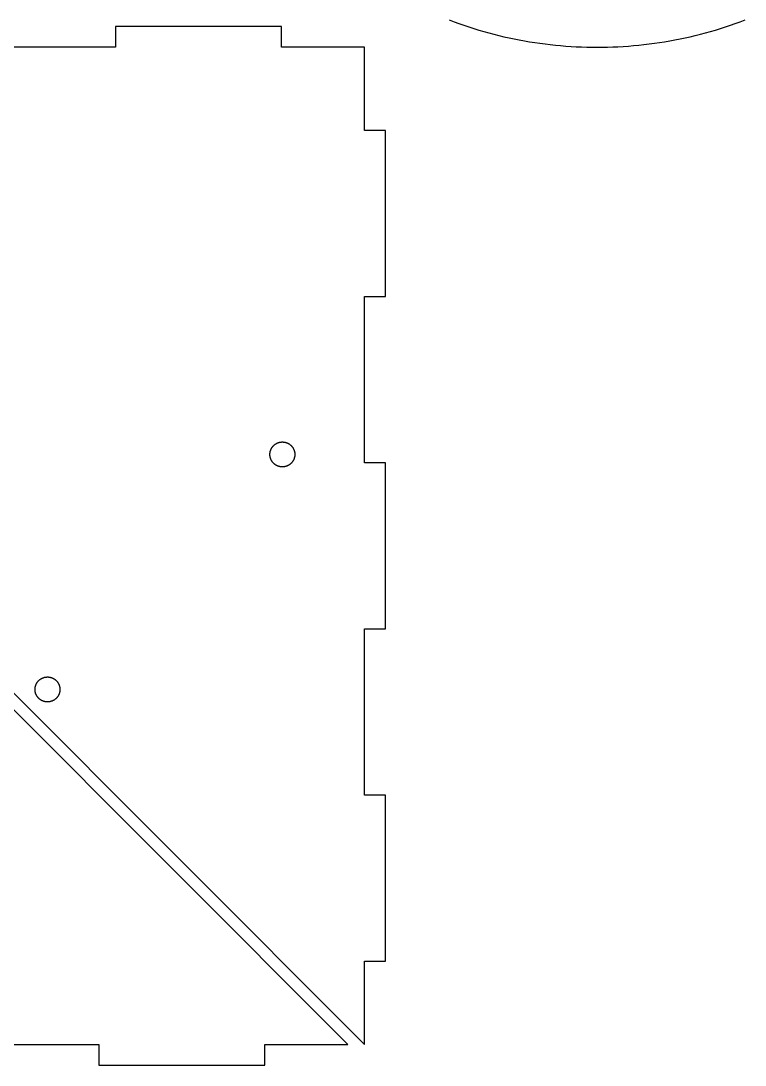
# Model space of a CAD drawing. Header units: metres. Extents: x -136 to 200, y -122 to 130.
# Drawn here: x 80.6 to 167.8, y -122.5 to 3.2 of the extents above; entities that cross this region are included whole.
import ezdxf

# ---------------------------------------------------------------- set-up
doc = ezdxf.new("R2010")
doc.units = ezdxf.units.M

msp = doc.modelspace()

# ---------------------------------------------------------------- linework, layer by layer
for p, q in [((132.179, 3.28355), (132.768, 3.06331)), ((132.768, 3.06331), (133.359, 2.85048)), ((133.359, 2.85048), (133.953, 2.6451)), ((133.953, 2.6451), (134.549, 2.44719)), ((165.451, 2.44719), (166.047, 2.6451)), ((166.047, 2.6451), (166.641, 2.85048)), ((166.641, 2.85048), (167.232, 3.06331)), ((167.232, 3.06331), (167.821, 3.28355)), ((112, 2.5), (92, 2.5)), ((92, 2.5), (92, 0)), ((112, 0), (112, 2.5)), ((134.549, 2.44719), (135.148, 2.25677)), ((135.148, 2.25677), (135.749, 2.07391)), ((135.749, 2.07391), (136.352, 1.89862)), ((136.352, 1.89862), (136.958, 1.73093)), ((136.958, 1.73093), (137.566, 1.57085)), ((137.566, 1.57085), (138.175, 1.41843)), ((138.175, 1.41843), (138.786, 1.27367)), ((138.786, 1.27367), (139.4, 1.1366)), ((160.6, 1.1366), (161.214, 1.27367)), ((161.214, 1.27367), (161.825, 1.41843)), ((161.825, 1.41843), (162.434, 1.57085)), ((162.434, 1.57085), (163.042, 1.73093)), ((163.042, 1.73093), (163.648, 1.89862)), ((163.648, 1.89862), (164.251, 2.07391)), ((164.251, 2.07391), (164.852, 2.25677)), ((164.852, 2.25677), (165.451, 2.44719)), ((120, -120), (0, 0)), ((2, 0), (122, -120)), ((92, 0), (72, 0)), ((122, 0), (112, 0)), ((122, -10), (122, 0)), ((139.4, 1.1366), (140.015, 1.00725)), ((140.015, 1.00725), (140.631, 0.88565)), ((140.631, 0.88565), (141.249, 0.77179)), ((141.249, 0.77179), (141.868, 0.66571)), ((141.868, 0.66571), (142.489, 0.56741)), ((142.489, 0.56741), (143.11, 0.47694)), ((143.11, 0.47694), (143.733, 0.39427)), ((143.733, 0.39427), (144.357, 0.31944)), ((144.357, 0.31944), (144.982, 0.25246)), ((144.982, 0.25246), (145.607, 0.19333)), ((145.607, 0.19333), (146.234, 0.14206)), ((146.234, 0.14206), (146.86, 0.09868)), ((146.86, 0.09868), (147.488, 0.06316)), ((147.488, 0.06316), (148.115, 0.03554)), ((148.115, 0.03554), (148.743, 0.01579)), ((148.743, 0.01579), (149.372, 0.00395)), ((149.372, 0.00395), (150, 0)), ((150, 0), (150.628, 0.00395)), ((150.628, 0.00395), (151.257, 0.01579)), ((151.257, 0.01579), (151.885, 0.03554)), ((151.885, 0.03554), (152.512, 0.06316)), ((152.512, 0.06316), (153.14, 0.09868)), ((153.14, 0.09868), (153.766, 0.14206)), ((153.766, 0.14206), (154.393, 0.19333)), ((154.393, 0.19333), (155.018, 0.25246)), ((155.018, 0.25246), (155.643, 0.31944)), ((155.643, 0.31944), (156.267, 0.39427)), ((156.267, 0.39427), (156.89, 0.47694)), ((156.89, 0.47694), (157.511, 0.56741)), ((157.511, 0.56741), (158.132, 0.66571)), ((158.132, 0.66571), (158.751, 0.77179)), ((158.751, 0.77179), (159.369, 0.88565)), ((159.369, 0.88565), (159.985, 1.00725)), ((159.985, 1.00725), (160.6, 1.1366)), ((124.5, -10), (122, -10)), ((124.5, -30), (124.5, -10)), ((122, -50), (122, -30)), ((122, -30), (124.5, -30)), ((111.24, -47.7746), (111.271, -47.7534)), ((111.271, -47.7534), (111.303, -47.733)), ((111.303, -47.733), (111.335, -47.7134)), ((111.335, -47.7134), (111.368, -47.6946)), ((111.368, -47.6946), (111.401, -47.6766)), ((111.401, -47.6766), (111.434, -47.6595)), ((111.434, -47.6595), (111.468, -47.6433)), ((111.468, -47.6433), (111.503, -47.6278)), ((111.503, -47.6278), (111.538, -47.6133)), ((111.538, -47.6133), (111.573, -47.5997)), ((111.573, -47.5997), (111.608, -47.5869)), ((111.608, -47.5869), (111.644, -47.575)), ((111.644, -47.575), (111.68, -47.564)), ((111.68, -47.564), (111.716, -47.554)), ((111.716, -47.554), (111.753, -47.5448)), ((111.753, -47.5448), (111.79, -47.5366)), ((111.79, -47.5366), (111.827, -47.5293)), ((111.827, -47.5293), (111.864, -47.5229)), ((111.864, -47.5229), (111.901, -47.5175)), ((111.901, -47.5175), (111.939, -47.513)), ((111.939, -47.513), (111.976, -47.5095)), ((111.976, -47.5095), (112.014, -47.5069)), ((112.014, -47.5069), (112.051, -47.5052)), ((112.051, -47.5052), (112.089, -47.5045)), ((112.089, -47.5045), (112.127, -47.5047)), ((112.127, -47.5047), (112.164, -47.5059)), ((112.164, -47.5059), (112.202, -47.5081)), ((112.202, -47.5081), (112.24, -47.5111)), ((112.24, -47.5111), (112.277, -47.5152)), ((112.277, -47.5152), (112.315, -47.5201)), ((112.315, -47.5201), (112.352, -47.526)), ((112.352, -47.526), (112.389, -47.5329)), ((112.389, -47.5329), (112.426, -47.5406)), ((112.426, -47.5406), (112.462, -47.5493)), ((112.462, -47.5493), (112.499, -47.5589)), ((112.499, -47.5589), (112.535, -47.5694)), ((112.535, -47.5694), (112.571, -47.5808)), ((112.571, -47.5808), (112.607, -47.5932)), ((112.607, -47.5932), (112.642, -47.6064)), ((112.642, -47.6064), (112.677, -47.6205)), ((112.677, -47.6205), (112.711, -47.6354)), ((112.711, -47.6354), (112.746, -47.6513)), ((112.746, -47.6513), (112.779, -47.668)), ((112.779, -47.668), (112.813, -47.6855)), ((112.813, -47.6855), (112.846, -47.7039)), ((112.846, -47.7039), (112.878, -47.7231)), ((112.878, -47.7231), (112.91, -47.7431)), ((112.91, -47.7431), (112.942, -47.7639)), ((110.599, -48.9574), (110.601, -48.9197)), ((110.599, -48.9951), (110.599, -48.9574)), ((110.599, -49.0328), (110.599, -48.9951)), ((110.601, -48.9197), (110.604, -48.8821)), ((110.604, -48.8821), (110.607, -48.8446)), ((110.607, -48.8446), (110.612, -48.8071)), ((110.612, -48.8071), (110.617, -48.7698)), ((110.617, -48.7698), (110.623, -48.7327)), ((110.623, -48.7327), (110.631, -48.6957)), ((110.631, -48.6957), (110.639, -48.6589)), ((110.639, -48.6589), (110.648, -48.6223)), ((110.648, -48.6223), (110.658, -48.586)), ((110.658, -48.586), (110.669, -48.5499)), ((110.669, -48.5499), (110.681, -48.5142)), ((110.681, -48.5142), (110.694, -48.4787)), ((110.694, -48.4787), (110.707, -48.4435)), ((110.707, -48.4435), (110.722, -48.4088)), ((110.722, -48.4088), (110.737, -48.3744)), ((110.737, -48.3744), (110.754, -48.3403)), ((110.754, -48.3403), (110.771, -48.3068)), ((110.771, -48.3068), (110.789, -48.2736)), ((110.789, -48.2736), (110.807, -48.2409)), ((110.807, -48.2409), (110.827, -48.2087)), ((110.827, -48.2087), (110.847, -48.177)), ((110.847, -48.177), (110.869, -48.1458)), ((110.869, -48.1458), (110.891, -48.1152)), ((110.891, -48.1152), (110.913, -48.0851)), ((110.913, -48.0851), (110.937, -48.0556)), ((110.937, -48.0556), (110.961, -48.0267)), ((110.961, -48.0267), (110.986, -47.9985)), ((110.986, -47.9985), (111.012, -47.9708)), ((111.012, -47.9708), (111.038, -47.9438)), ((111.038, -47.9438), (111.065, -47.9175)), ((111.065, -47.9175), (111.092, -47.8919)), ((111.092, -47.8919), (111.121, -47.8669)), ((111.121, -47.8669), (111.15, -47.8427)), ((111.15, -47.8427), (111.179, -47.8192)), ((111.179, -47.8192), (111.209, -47.7965)), ((111.209, -47.7965), (111.24, -47.7746)), ((112.942, -47.7639), (112.973, -47.7854)), ((112.973, -47.7854), (113.003, -47.8078)), ((113.003, -47.8078), (113.033, -47.8309)), ((113.033, -47.8309), (113.062, -47.8548)), ((113.062, -47.8548), (113.09, -47.8793)), ((113.09, -47.8793), (113.118, -47.9046)), ((113.118, -47.9046), (113.146, -47.9306)), ((113.146, -47.9306), (113.172, -47.9572)), ((113.172, -47.9572), (113.198, -47.9845)), ((113.198, -47.9845), (113.224, -48.0125)), ((113.224, -48.0125), (113.248, -48.0411)), ((113.248, -48.0411), (113.272, -48.0703)), ((113.272, -48.0703), (113.295, -48.1001)), ((113.295, -48.1001), (113.318, -48.1304)), ((113.318, -48.1304), (113.339, -48.1614)), ((113.339, -48.1614), (113.36, -48.1928)), ((113.36, -48.1928), (113.38, -48.2248)), ((113.38, -48.2248), (113.399, -48.2572)), ((113.399, -48.2572), (113.417, -48.2901)), ((113.417, -48.2901), (113.435, -48.3235)), ((113.435, -48.3235), (113.452, -48.3573)), ((113.452, -48.3573), (113.468, -48.3915)), ((113.468, -48.3915), (113.483, -48.4261)), ((113.483, -48.4261), (113.497, -48.4611)), ((113.497, -48.4611), (113.51, -48.4964)), ((113.51, -48.4964), (113.522, -48.532)), ((113.522, -48.532), (113.534, -48.5679)), ((113.534, -48.5679), (113.544, -48.6041)), ((113.544, -48.6041), (113.554, -48.6406)), ((113.554, -48.6406), (113.562, -48.6773)), ((113.562, -48.6773), (113.57, -48.7142)), ((113.57, -48.7142), (113.577, -48.7512)), ((113.577, -48.7512), (113.583, -48.7885)), ((113.583, -48.7885), (113.588, -48.8258)), ((113.588, -48.8258), (113.592, -48.8633)), ((113.592, -48.8633), (113.595, -48.9009)), ((113.595, -48.9009), (113.597, -48.9385)), ((113.597, -48.9385), (113.598, -48.9762)), ((113.598, -48.9762), (113.598, -49.0139)), ((110.6, -49.0704), (110.599, -49.0328)), ((110.602, -49.1081), (110.6, -49.0704)), ((110.605, -49.1456), (110.602, -49.1081)), ((110.609, -49.1831), (110.605, -49.1456)), ((110.614, -49.2205), (110.609, -49.1831)), ((110.62, -49.2577), (110.614, -49.2205)), ((110.627, -49.2948), (110.62, -49.2577)), ((110.635, -49.3317), (110.627, -49.2948)), ((110.643, -49.3684), (110.635, -49.3317)), ((110.653, -49.4048), (110.643, -49.3684)), ((110.663, -49.441), (110.653, -49.4048)), ((110.675, -49.477), (110.663, -49.441)), ((110.687, -49.5126), (110.675, -49.477)), ((110.7, -49.5479), (110.687, -49.5126)), ((110.715, -49.5829), (110.7, -49.5479)), ((110.729, -49.6175), (110.715, -49.5829)), ((110.745, -49.6517), (110.729, -49.6175)), ((110.762, -49.6855), (110.745, -49.6517)), ((110.78, -49.7188), (110.762, -49.6855)), ((110.798, -49.7518), (110.78, -49.7188)), ((110.817, -49.7842), (110.798, -49.7518)), ((110.837, -49.8162), (110.817, -49.7842)), ((110.858, -49.8476), (110.837, -49.8162)), ((110.879, -49.8785), (110.858, -49.8476)), ((110.902, -49.9089), (110.879, -49.8785)), ((110.925, -49.9387), (110.902, -49.9089)), ((110.949, -49.9679), (110.925, -49.9387)), ((110.973, -49.9964), (110.949, -49.9679)), ((110.999, -50.0244), (110.973, -49.9964)), ((111.025, -50.0517), (110.999, -50.0244)), ((111.051, -50.0784), (111.025, -50.0517)), ((111.079, -50.1044), (111.051, -50.0784)), ((111.107, -50.1297), (111.079, -50.1044)), ((111.135, -50.1542), (111.107, -50.1297)), ((111.164, -50.1781), (111.135, -50.1542)), ((111.194, -50.2012), (111.164, -50.1781)), ((111.224, -50.2235), (111.194, -50.2012)), ((111.255, -50.2451), (111.224, -50.2235)), ((111.287, -50.2659), (111.255, -50.2451)), ((111.319, -50.2859), (111.287, -50.2659)), ((112.926, -50.2556), (112.894, -50.276)), ((112.957, -50.2344), (112.926, -50.2556)), ((112.988, -50.2124), (112.957, -50.2344)), ((113.018, -50.1897), (112.988, -50.2124)), ((113.047, -50.1662), (113.018, -50.1897)), ((113.076, -50.142), (113.047, -50.1662)), ((113.105, -50.1171), (113.076, -50.142)), ((113.132, -50.0915), (113.105, -50.1171)), ((113.159, -50.0651), (113.132, -50.0915)), ((113.186, -50.0381), (113.159, -50.0651)), ((113.211, -50.0105), (113.186, -50.0381)), ((113.236, -49.9822), (113.211, -50.0105)), ((113.26, -49.9534), (113.236, -49.9822)), ((113.284, -49.9238), (113.26, -49.9534)), ((113.306, -49.8938), (113.284, -49.9238)), ((113.328, -49.8631), (113.306, -49.8938)), ((113.35, -49.832), (113.328, -49.8631)), ((113.37, -49.8002), (113.35, -49.832)), ((113.39, -49.768), (113.37, -49.8002)), ((113.408, -49.7354), (113.39, -49.768)), ((113.426, -49.7022), (113.408, -49.7354)), ((113.443, -49.6686), (113.426, -49.7022)), ((113.46, -49.6346), (113.443, -49.6686)), ((113.475, -49.6002), (113.46, -49.6346)), ((113.49, -49.5654), (113.475, -49.6002)), ((113.503, -49.5303), (113.49, -49.5654)), ((113.516, -49.4948), (113.503, -49.5303)), ((113.528, -49.459), (113.516, -49.4948)), ((113.539, -49.423), (113.528, -49.459)), ((113.549, -49.3866), (113.539, -49.423)), ((113.558, -49.3501), (113.549, -49.3866)), ((113.566, -49.3133), (113.558, -49.3501)), ((113.574, -49.2763), (113.566, -49.3133)), ((113.58, -49.2391), (113.574, -49.2763)), ((113.585, -49.2018), (113.58, -49.2391)), ((113.59, -49.1644), (113.585, -49.2018)), ((113.594, -49.1269), (113.59, -49.1644)), ((113.596, -49.0893), (113.594, -49.1269)), ((113.598, -49.0516), (113.596, -49.0893)), ((113.598, -49.0139), (113.598, -49.0516)), ((124.5, -50), (122, -50)), ((124.5, -70), (124.5, -50)), ((111.351, -50.3051), (111.319, -50.2859)), ((111.384, -50.3235), (111.351, -50.3051)), ((111.418, -50.341), (111.384, -50.3235)), ((111.451, -50.3577), (111.418, -50.341)), ((111.486, -50.3735), (111.451, -50.3577)), ((111.52, -50.3885), (111.486, -50.3735)), ((111.555, -50.4026), (111.52, -50.3885)), ((111.59, -50.4158), (111.555, -50.4026)), ((111.626, -50.4281), (111.59, -50.4158)), ((111.662, -50.4395), (111.626, -50.4281)), ((111.698, -50.4501), (111.662, -50.4395)), ((111.735, -50.4597), (111.698, -50.4501)), ((111.771, -50.4684), (111.735, -50.4597)), ((111.808, -50.4761), (111.771, -50.4684)), ((111.845, -50.483), (111.808, -50.4761)), ((111.882, -50.4888), (111.845, -50.483)), ((111.92, -50.4938), (111.882, -50.4888)), ((111.957, -50.4978), (111.92, -50.4938)), ((111.995, -50.5009), (111.957, -50.4978)), ((112.033, -50.503), (111.995, -50.5009)), ((112.07, -50.5042), (112.033, -50.503)), ((112.108, -50.5045), (112.07, -50.5042)), ((112.146, -50.5037), (112.108, -50.5045)), ((112.183, -50.5021), (112.146, -50.5037)), ((112.221, -50.4995), (112.183, -50.5021)), ((112.258, -50.4959), (112.221, -50.4995)), ((112.296, -50.4914), (112.258, -50.4959)), ((112.333, -50.486), (112.296, -50.4914)), ((112.37, -50.4796), (112.333, -50.486)), ((112.407, -50.4724), (112.37, -50.4796)), ((112.444, -50.4641), (112.407, -50.4724)), ((112.481, -50.455), (112.444, -50.4641)), ((112.517, -50.4449), (112.481, -50.455)), ((112.553, -50.4339), (112.517, -50.4449)), ((112.589, -50.4221), (112.553, -50.4339)), ((112.624, -50.4093), (112.589, -50.4221)), ((112.659, -50.3956), (112.624, -50.4093)), ((112.694, -50.3811), (112.659, -50.3956)), ((112.729, -50.3657), (112.694, -50.3811)), ((112.763, -50.3494), (112.729, -50.3657)), ((112.796, -50.3323), (112.763, -50.3494)), ((112.829, -50.3144), (112.796, -50.3323)), ((112.862, -50.2956), (112.829, -50.3144)), ((112.894, -50.276), (112.862, -50.2956)), ((122, -90), (122, -70)), ((122, -70), (124.5, -70)), ((82.4376, -76.693), (82.453, -76.6586)), ((82.453, -76.6586), (82.4693, -76.6246)), ((82.4693, -76.6246), (82.4864, -76.591)), ((82.4864, -76.591), (82.5044, -76.5579)), ((82.5044, -76.5579), (82.5231, -76.5252)), ((82.5231, -76.5252), (82.5427, -76.493)), ((82.5427, -76.493), (82.5631, -76.4613)), ((82.5631, -76.4613), (82.5843, -76.4301)), ((82.5843, -76.4301), (82.6063, -76.3994)), ((82.6063, -76.3994), (82.629, -76.3694)), ((82.629, -76.3694), (82.6525, -76.3399)), ((82.6525, -76.3399), (82.6767, -76.311)), ((82.6767, -76.311), (82.7016, -76.2827)), ((82.7016, -76.2827), (82.7273, -76.2551)), ((82.7273, -76.2551), (82.7536, -76.2281)), ((82.7536, -76.2281), (82.7806, -76.2018)), ((82.7806, -76.2018), (82.8082, -76.1761)), ((82.8082, -76.1761), (82.8365, -76.1512)), ((82.8365, -76.1512), (82.8654, -76.127)), ((82.8654, -76.127), (82.8949, -76.1035)), ((82.8949, -76.1035), (82.925, -76.0808)), ((82.925, -76.0808), (82.9556, -76.0588)), ((82.9556, -76.0588), (82.9868, -76.0376)), ((82.9868, -76.0376), (83.0185, -76.0172)), ((83.0185, -76.0172), (83.0507, -75.9976)), ((83.0507, -75.9976), (83.0834, -75.9789)), ((83.0834, -75.9789), (83.1165, -75.9609)), ((83.1165, -75.9609), (83.1501, -75.9438)), ((83.1501, -75.9438), (83.1841, -75.9275)), ((83.1841, -75.9275), (83.2185, -75.9121)), ((83.2185, -75.9121), (83.2533, -75.8976)), ((83.2533, -75.8976), (83.2885, -75.8839)), ((83.2885, -75.8839), (83.3239, -75.8712)), ((83.3239, -75.8712), (83.3597, -75.8593)), ((83.3597, -75.8593), (83.3958, -75.8483)), ((83.3958, -75.8483), (83.4321, -75.8382)), ((83.4321, -75.8382), (83.4687, -75.8291)), ((83.4687, -75.8291), (83.5055, -75.8209)), ((83.5055, -75.8209), (83.5424, -75.8136)), ((83.5424, -75.8136), (83.5796, -75.8072)), ((83.5796, -75.8072), (83.6169, -75.8018)), ((83.6169, -75.8018), (83.6543, -75.7973)), ((83.6543, -75.7973), (83.6919, -75.7937)), ((83.6919, -75.7937), (83.7295, -75.7911)), ((83.7295, -75.7911), (83.7671, -75.7895)), ((83.7671, -75.7895), (83.8048, -75.7888)), ((83.8048, -75.7888), (83.8425, -75.789)), ((83.8425, -75.789), (83.8802, -75.7902)), ((83.8802, -75.7902), (83.9178, -75.7923)), ((83.9178, -75.7923), (83.9554, -75.7954)), ((83.9554, -75.7954), (83.9929, -75.7994)), ((83.9929, -75.7994), (84.0303, -75.8044)), ((84.0303, -75.8044), (84.0675, -75.8103)), ((84.0675, -75.8103), (84.1046, -75.8171)), ((84.1046, -75.8171), (84.1415, -75.8249)), ((84.1415, -75.8249), (84.1781, -75.8335)), ((84.1781, -75.8335), (84.2146, -75.8432)), ((84.2146, -75.8432), (84.2508, -75.8537)), ((84.2508, -75.8537), (84.2867, -75.8651)), ((84.2867, -75.8651), (84.3224, -75.8774)), ((84.3224, -75.8774), (84.3577, -75.8906)), ((84.3577, -75.8906), (84.3926, -75.9047)), ((84.3926, -75.9047), (84.4272, -75.9197)), ((84.4272, -75.9197), (84.4614, -75.9355)), ((84.4614, -75.9355), (84.4952, -75.9522)), ((84.4952, -75.9522), (84.5286, -75.9698)), ((84.5286, -75.9698), (84.5615, -75.9881)), ((84.5615, -75.9881), (84.594, -76.0073)), ((84.594, -76.0073), (84.6259, -76.0273)), ((84.6259, -76.0273), (84.6574, -76.0481)), ((84.6574, -76.0481), (84.6883, -76.0697)), ((84.6883, -76.0697), (84.7187, -76.0921)), ((84.7187, -76.0921), (84.7484, -76.1152)), ((84.7484, -76.1152), (84.7776, -76.139)), ((84.7776, -76.139), (84.8062, -76.1636)), ((84.8062, -76.1636), (84.8342, -76.1889)), ((84.8342, -76.1889), (84.8615, -76.2148)), ((84.8615, -76.2148), (84.8882, -76.2415)), ((84.8882, -76.2415), (84.9141, -76.2688)), ((84.9141, -76.2688), (84.9394, -76.2968)), ((84.9394, -76.2968), (84.964, -76.3254)), ((84.964, -76.3254), (84.9878, -76.3546)), ((84.9878, -76.3546), (85.0109, -76.3843)), ((85.0109, -76.3843), (85.0333, -76.4147)), ((85.0333, -76.4147), (85.0549, -76.4456)), ((85.0549, -76.4456), (85.0757, -76.4771)), ((85.0757, -76.4771), (85.0957, -76.509)), ((85.0957, -76.509), (85.1149, -76.5415)), ((85.1149, -76.5415), (85.1332, -76.5744)), ((85.1332, -76.5744), (85.1508, -76.6078)), ((85.1508, -76.6078), (85.1674, -76.6416)), ((85.1674, -76.6416), (85.1833, -76.6758)), ((82.3143, -77.2793), (82.315, -77.2416)), ((82.3145, -77.317), (82.3143, -77.2793)), ((82.3157, -77.3547), (82.3145, -77.317)), ((82.315, -77.2416), (82.3167, -77.204)), ((82.3178, -77.3923), (82.3157, -77.3547)), ((82.3167, -77.204), (82.3193, -77.1664)), ((82.3209, -77.4299), (82.3178, -77.3923)), ((82.3193, -77.1664), (82.3228, -77.1288)), ((82.3249, -77.4674), (82.3209, -77.4299)), ((82.3228, -77.1288), (82.3273, -77.0914)), ((82.3299, -77.5048), (82.3249, -77.4674)), ((82.3273, -77.0914), (82.3327, -77.0541)), ((82.3358, -77.542), (82.3299, -77.5048)), ((82.3327, -77.0541), (82.3391, -77.0169)), ((82.3426, -77.5791), (82.3358, -77.542)), ((82.3391, -77.0169), (82.3464, -76.9799)), ((82.3504, -77.616), (82.3426, -77.5791)), ((82.3464, -76.9799), (82.3546, -76.9432)), ((82.3591, -77.6526), (82.3504, -77.616)), ((82.3546, -76.9432), (82.3638, -76.9066)), ((82.3687, -77.6891), (82.3591, -77.6526)), ((82.3638, -76.9066), (82.3738, -76.8703)), ((82.3792, -77.7253), (82.3687, -77.6891)), ((82.3738, -76.8703), (82.3848, -76.8342)), ((82.3906, -77.7612), (82.3792, -77.7253)), ((82.3848, -76.8342), (82.3967, -76.7984)), ((82.4029, -77.7969), (82.3906, -77.7612)), ((82.3967, -76.7984), (82.4094, -76.7629)), ((82.4162, -77.8322), (82.4029, -77.7969)), ((82.4094, -76.7629), (82.4231, -76.7278)), ((82.4303, -77.8671), (82.4162, -77.8322)), ((82.4231, -76.7278), (82.4376, -76.693)), ((82.4452, -77.9017), (82.4303, -77.8671)), ((82.461, -77.9359), (82.4452, -77.9017)), ((85.1909, -77.8845), (85.1755, -77.9189)), ((85.1833, -76.6758), (85.1983, -76.7104)), ((85.2054, -77.8497), (85.1909, -77.8845)), ((85.1983, -76.7104), (85.2124, -76.7453)), ((85.2191, -77.8145), (85.2054, -77.8497)), ((85.2124, -76.7453), (85.2256, -76.7806)), ((85.2318, -77.7791), (85.2191, -77.8145)), ((85.2256, -76.7806), (85.2379, -76.8163)), ((85.2437, -77.7433), (85.2318, -77.7791)), ((85.2379, -76.8163), (85.2493, -76.8522)), ((85.2547, -77.7072), (85.2437, -77.7433)), ((85.2493, -76.8522), (85.2598, -76.8884)), ((85.2648, -77.6709), (85.2547, -77.7072)), ((85.2598, -76.8884), (85.2694, -76.9248)), ((85.2739, -77.6343), (85.2648, -77.6709)), ((85.2694, -76.9248), (85.2781, -76.9615)), ((85.2821, -77.5975), (85.2739, -77.6343)), ((85.2781, -76.9615), (85.2859, -76.9984)), ((85.2894, -77.5605), (85.2821, -77.5975)), ((85.2859, -76.9984), (85.2927, -77.0355)), ((85.2958, -77.5234), (85.2894, -77.5605)), ((85.2927, -77.0355), (85.2986, -77.0727)), ((85.3012, -77.4861), (85.2958, -77.5234)), ((85.2986, -77.0727), (85.3036, -77.1101)), ((85.3057, -77.4487), (85.3012, -77.4861)), ((85.3036, -77.1101), (85.3076, -77.1476)), ((85.3092, -77.4111), (85.3057, -77.4487)), ((85.3076, -77.1476), (85.3107, -77.1852)), ((85.3119, -77.3735), (85.3092, -77.4111)), ((85.3107, -77.1852), (85.3128, -77.2228)), ((85.3135, -77.3359), (85.3119, -77.3735)), ((85.3128, -77.2228), (85.314, -77.2605)), ((85.3142, -77.2982), (85.3135, -77.3359)), ((85.314, -77.2605), (85.3142, -77.2982)), ((82.4777, -77.9697), (82.461, -77.9359)), ((82.4953, -78.0031), (82.4777, -77.9697)), ((82.5136, -78.036), (82.4953, -78.0031)), ((82.5328, -78.0685), (82.5136, -78.036)), ((82.5528, -78.1004), (82.5328, -78.0685)), ((82.5736, -78.1319), (82.5528, -78.1004)), ((82.5952, -78.1628), (82.5736, -78.1319)), ((82.6176, -78.1931), (82.5952, -78.1628)), ((82.6407, -78.2229), (82.6176, -78.1931)), ((82.6645, -78.2521), (82.6407, -78.2229)), ((82.6891, -78.2807), (82.6645, -78.2521)), ((82.7144, -78.3087), (82.6891, -78.2807)), ((82.7403, -78.336), (82.7144, -78.3087)), ((82.767, -78.3626), (82.7403, -78.336)), ((82.7943, -78.3886), (82.767, -78.3626)), ((82.8223, -78.4139), (82.7943, -78.3886)), ((82.8509, -78.4385), (82.8223, -78.4139)), ((82.8801, -78.4623), (82.8509, -78.4385)), ((82.9099, -78.4854), (82.8801, -78.4623)), ((82.9402, -78.5078), (82.9099, -78.4854)), ((82.9711, -78.5294), (82.9402, -78.5078)), ((83.0026, -78.5502), (82.9711, -78.5294)), ((83.0345, -78.5702), (83.0026, -78.5502)), ((83.067, -78.5894), (83.0345, -78.5702)), ((83.0999, -78.6077), (83.067, -78.5894)), ((83.1333, -78.6253), (83.0999, -78.6077)), ((83.1671, -78.6419), (83.1333, -78.6253)), ((83.2013, -78.6578), (83.1671, -78.6419)), ((83.2359, -78.6727), (83.2013, -78.6578)), ((83.2708, -78.6868), (83.2359, -78.6727)), ((83.3061, -78.7001), (83.2708, -78.6868)), ((83.3418, -78.7124), (83.3061, -78.7001)), ((83.3777, -78.7238), (83.3418, -78.7124)), ((83.4139, -78.7343), (83.3777, -78.7238)), ((83.4503, -78.7439), (83.4139, -78.7343)), ((83.487, -78.7526), (83.4503, -78.7439)), ((83.5239, -78.7604), (83.487, -78.7526)), ((83.561, -78.7672), (83.5239, -78.7604)), ((83.5982, -78.7731), (83.561, -78.7672)), ((83.6356, -78.7781), (83.5982, -78.7731)), ((83.6731, -78.7821), (83.6356, -78.7781)), ((83.7107, -78.7852), (83.6731, -78.7821)), ((83.7483, -78.7873), (83.7107, -78.7852)), ((83.786, -78.7885), (83.7483, -78.7873)), ((83.8237, -78.7887), (83.786, -78.7885)), ((83.8614, -78.788), (83.8237, -78.7887)), ((83.899, -78.7863), (83.8614, -78.788)), ((83.9366, -78.7837), (83.899, -78.7863)), ((83.9742, -78.7802), (83.9366, -78.7837)), ((84.0116, -78.7757), (83.9742, -78.7802)), ((84.0489, -78.7703), (84.0116, -78.7757)), ((84.0861, -78.7639), (84.0489, -78.7703)), ((84.123, -78.7566), (84.0861, -78.7639)), ((84.1598, -78.7484), (84.123, -78.7566)), ((84.1964, -78.7392), (84.1598, -78.7484)), ((84.2327, -78.7292), (84.1964, -78.7392)), ((84.2688, -78.7182), (84.2327, -78.7292)), ((84.3046, -78.7063), (84.2688, -78.7182)), ((84.3401, -78.6936), (84.3046, -78.7063)), ((84.3752, -78.6799), (84.3401, -78.6936)), ((84.41, -78.6654), (84.3752, -78.6799)), ((84.4444, -78.65), (84.41, -78.6654)), ((84.4784, -78.6337), (84.4444, -78.65)), ((84.512, -78.6166), (84.4784, -78.6337)), ((84.5451, -78.5986), (84.512, -78.6166)), ((84.5778, -78.5798), (84.5451, -78.5986)), ((84.61, -78.5603), (84.5778, -78.5798)), ((84.6417, -78.5399), (84.61, -78.5603)), ((84.6729, -78.5187), (84.6417, -78.5399)), ((84.7035, -78.4967), (84.6729, -78.5187)), ((84.7336, -78.474), (84.7035, -78.4967)), ((84.7631, -78.4505), (84.7336, -78.474)), ((84.792, -78.4263), (84.7631, -78.4505)), ((84.8203, -78.4014), (84.792, -78.4263)), ((84.8479, -78.3757), (84.8203, -78.4014)), ((84.8749, -78.3494), (84.8479, -78.3757)), ((84.9012, -78.3224), (84.8749, -78.3494)), ((84.9269, -78.2948), (84.9012, -78.3224)), ((84.9518, -78.2665), (84.9269, -78.2948)), ((84.976, -78.2376), (84.9518, -78.2665)), ((84.9995, -78.2081), (84.976, -78.2376)), ((85.0222, -78.178), (84.9995, -78.2081)), ((85.0442, -78.1474), (85.0222, -78.178)), ((85.0654, -78.1162), (85.0442, -78.1474)), ((85.0858, -78.0845), (85.0654, -78.1162)), ((85.1054, -78.0523), (85.0858, -78.0845)), ((85.1241, -78.0196), (85.1054, -78.0523)), ((85.1421, -77.9865), (85.1241, -78.0196)), ((85.1592, -77.9529), (85.1421, -77.9865)), ((85.1755, -77.9189), (85.1592, -77.9529)), ((124.5, -90), (122, -90)), ((124.5, -110), (124.5, -90)), ((122, -110), (124.5, -110)), ((122, -120), (122, -110)), ((70, -120), (90, -120)), ((90, -120), (90, -122.5)), ((110, -122.5), (110, -120)), ((110, -120), (120, -120)), ((90, -122.5), (110, -122.5))]:
    msp.add_line(p, q)

doc.saveas('drawing.dxf')
